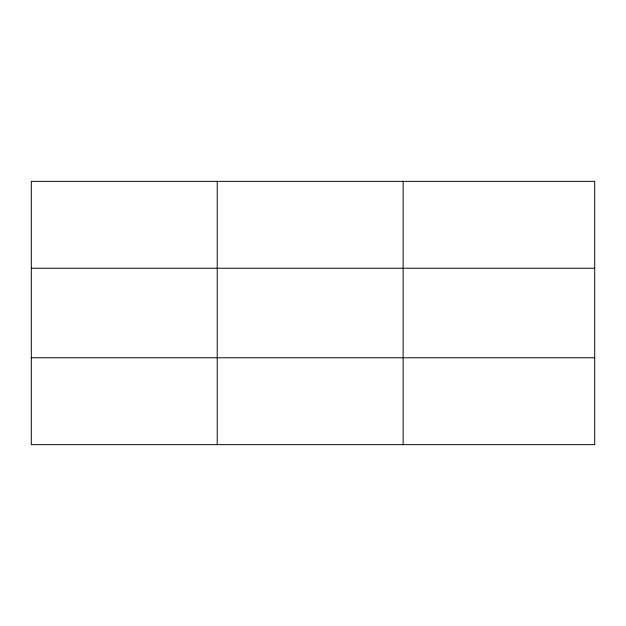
<?xml version="1.0" encoding="UTF-8"?>
<svg xmlns="http://www.w3.org/2000/svg" width="626" height="626" viewBox="0 0 626 626"><rect width="100%" height="100%" fill="white"/><g stroke="black" fill="none" stroke-linecap="round" stroke-linejoin="round"><path stroke-width="0.94" d="M217.222 444.648L217.222 181.352M403.144 444.648L403.144 181.352M594.7 357.759L594.7 444.648L31.3 444.648L31.3 181.352L594.7 181.352L594.7 357.759L31.3 357.759M31.3 268.241L594.7 268.241"/></g></svg>
